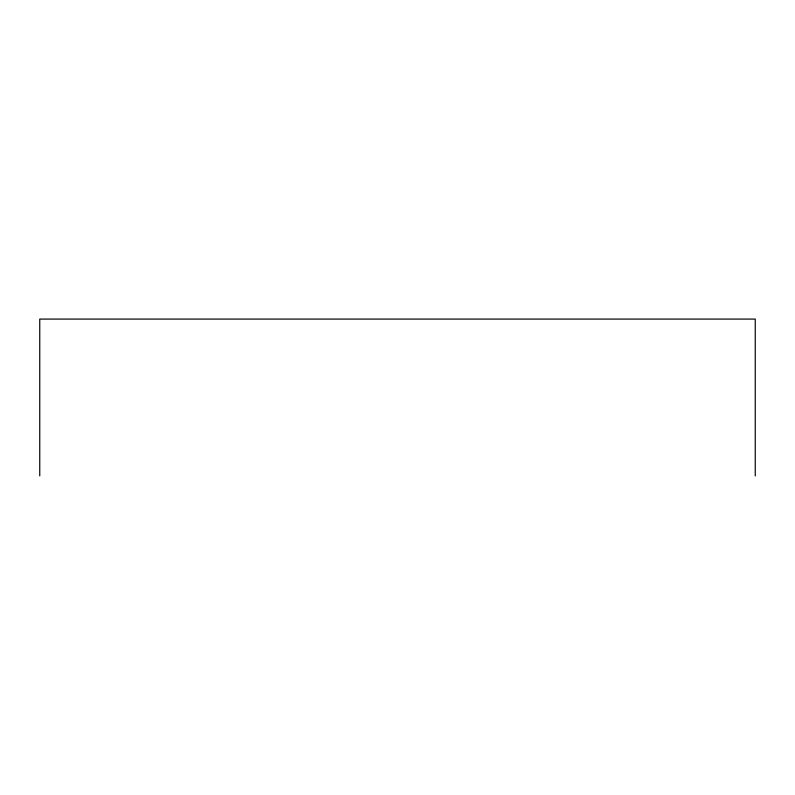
<?xml version="1.0" encoding="UTF-8"?>
<svg xmlns="http://www.w3.org/2000/svg" width="795" height="795" viewBox="0 0 795 795"><rect width="100%" height="100%" fill="white"/><g stroke="black" fill="none" stroke-linecap="round" stroke-linejoin="round"><path stroke-width="1.19" d="M755.25 475.917L755.25 319.083L39.75 319.083L39.75 475.917"/></g></svg>
